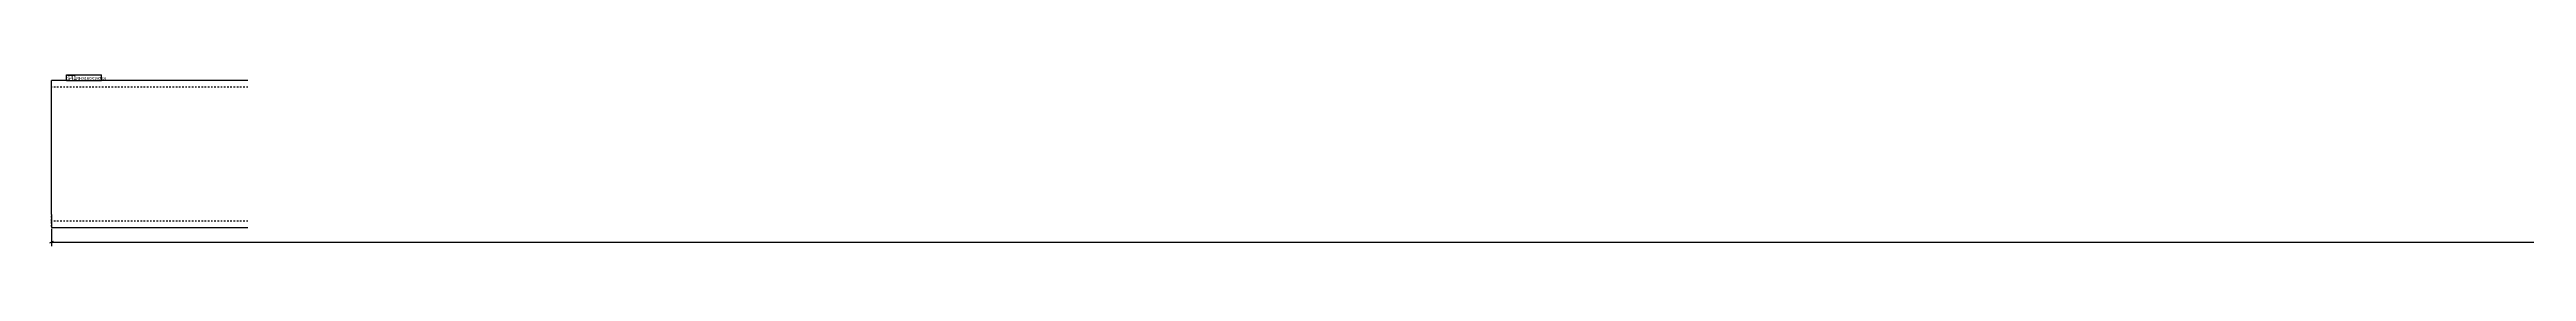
# Model space of a CAD drawing. Header units: millimetres. Extents: x 4 to 6054, y 4 to 249.
# Drawn here: x 4 to 3029, y 4 to 215 of the extents above; entities that cross this region are included whole.
import ezdxf

# ---------------------------------------------------------------- set-up
doc = ezdxf.new("R2010")
doc.units = ezdxf.units.MM
doc.linetypes.add('DXK_LINE_DOT2', pattern=[3.9198, 1.9599, -1.9599])
for name, color, linetype in [('MÅLSÆTNING', 7, 'Continuous'), ('STÅL', 7, 'Continuous'), ('TEKST', 7, 'Continuous')]:
    doc.layers.add(name, color=color, linetype=linetype)
doc.styles.add('Arial Narrow', font='ARIALN.TTF', dxfattribs={"height": 0.2})

msp = doc.modelspace()

# ---------------------------------------------------------------- linework, layer by layer
at = {"layer": 'MÅLSÆTNING', "color": 7, "linetype": 'Continuous'}
for p, q in [((9, 10.2), (4.5, 8.4)), ((6.8, 25.8), (6.8, 4.5)), ((6.8, 9.3), (6051.3, 9.3))]:
    msp.add_line(p, q, dxfattribs=at)
at = {"layer": 'STÅL', "color": 2, "linetype": 'Continuous'}
for p, q in [((246.8, 207.3), (6.8, 207.3)), ((6.8, 43.3), (6.8, 207.3)), ((6.8, 43.3), (6.8, 27.3)), ((6.8, 27.3), (246.8, 27.3))]:
    msp.add_line(p, q, dxfattribs=at)
at = {"layer": 'STÅL', "color": 7, "linetype": 'DXK_LINE_DOT2'}
for p, q in [((246.8, 199.3), (6.8, 199.3)), ((6.8, 35.9), (6.8, 43.3)), ((6.8, 35.3), (6.8, 35.9)), ((246.8, 35.3), (6.8, 35.3)), ((6.8, 28.5), (6.8, 35.3))]:
    msp.add_line(p, q, dxfattribs=at)

# ---------------------------------------------------------------- next in the draw order: wipeouts: each hides what was drawn before it
at = {"color": 0}
msp.add_wipeout([(35.5, 208.3), (35.5, 213.6), (26.3, 213.6), (26.3, 208.3)], dxfattribs=at).dxf.layer = 'TEKST'

# ---------------------------------------------------------------- next in the draw order: wipeouts: each hides what was drawn before it
msp.add_wipeout([(35.5, 208.3), (35.5, 213.6), (26.3, 213.6), (26.3, 208.3)], dxfattribs=at).dxf.layer = 'TEKST'

# ---------------------------------------------------------------- next in the draw order: wipeouts: each hides what was drawn before it
msp.add_wipeout([(67.2, 208.3), (67.2, 212.1), (37.1, 212.1), (37.1, 208.3)], dxfattribs=at).dxf.layer = 'TEKST'

# ---------------------------------------------------------------- next in the draw order: wipeouts: each hides what was drawn before it
msp.add_wipeout([(67.2, 208.3), (67.2, 212.1), (37.1, 212.1), (37.1, 208.3)], dxfattribs=at).dxf.layer = 'TEKST'

# ---------------------------------------------------------------- next in the draw order: linework, layer by layer
at = {"layer": 'TEKST', "color": 7, "linetype": 'Continuous'}
for p, q in [((25.4, 214.5), (68.1, 214.5)), ((25.4, 207.4), (25.4, 214.5)), ((68.1, 207.4), (68.1, 214.5)), ((25.4, 207.4), (68.1, 207.4))]:
    msp.add_line(p, q, dxfattribs=at)

# ---------------------------------------------------------------- next in the draw order: texts
at = {"layer": 'TEKST', "color": 3, "style": 'Arial Narrow'}
for s, height, p in [('s41', 5.01, (26.3, 208.3)), ('RHS180X180X8', 3.579, (37.1, 208.3))]:
    msp.add_text(s, height=height, dxfattribs=at).set_placement(p)

doc.saveas('drawing.dxf')
